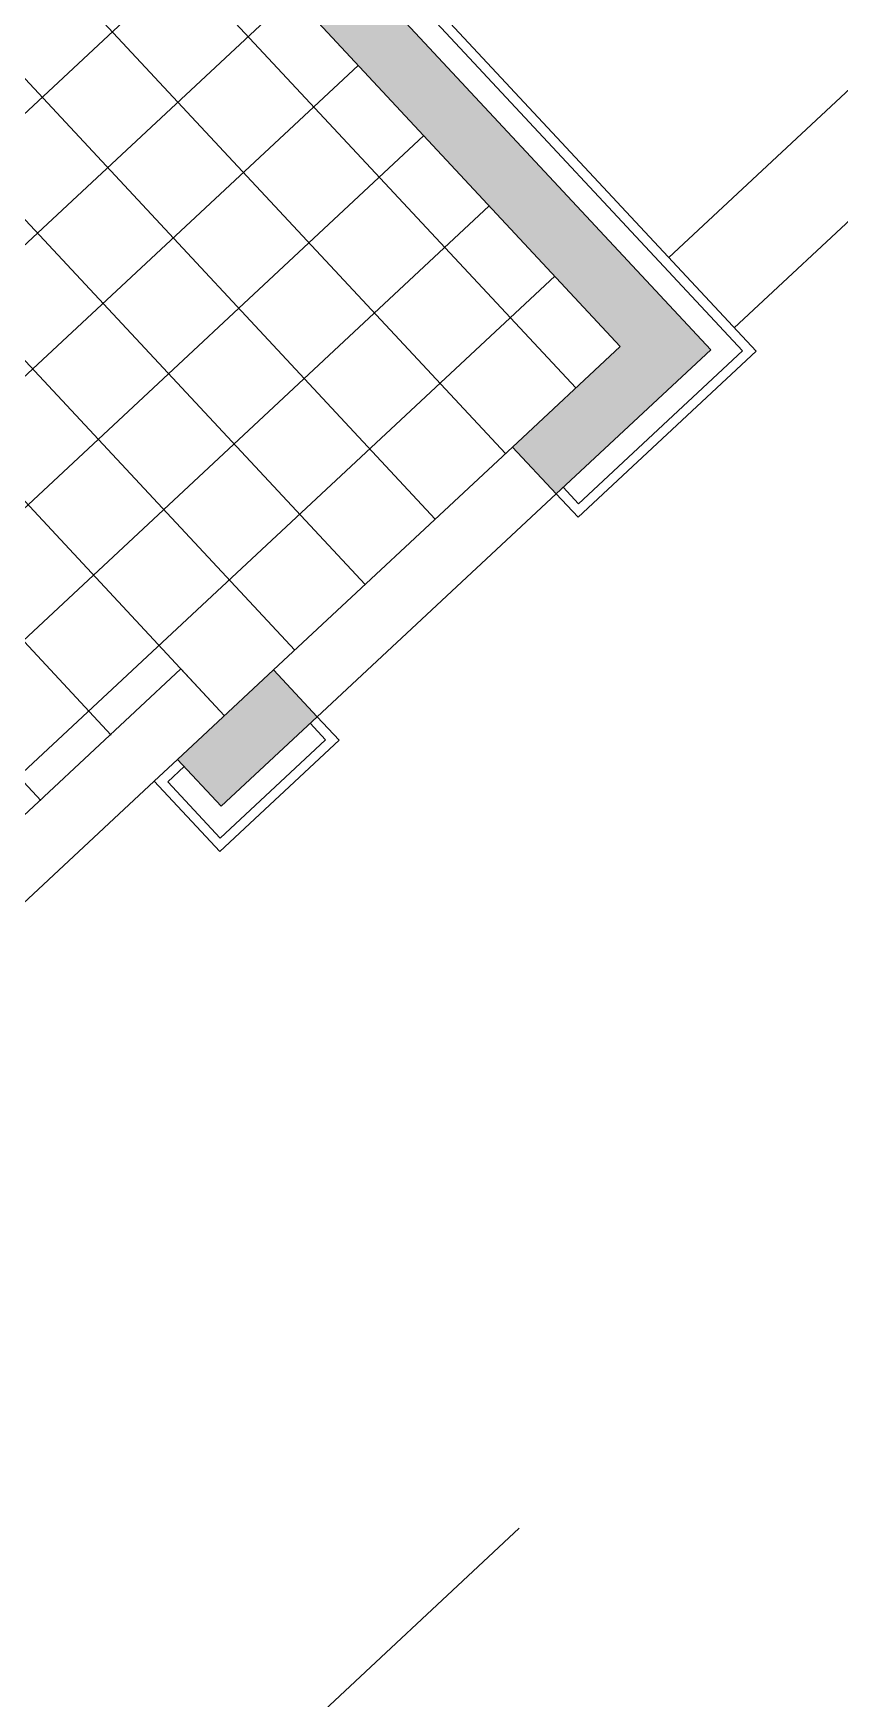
# Model space of a CAD drawing. Header units: millimetres. Extents: x -71377 to 516042, y -145869 to 441446.
# Drawn here: x 158242 to 160760, y 96635 to 101834 of the extents above; entities that cross this region are included whole.
import ezdxf

# ---------------------------------------------------------------- set-up
doc = ezdxf.new("R2010")
doc.units = ezdxf.units.MM
doc.header["$LTSCALE"] = 1000
doc.linetypes.add('_점선_M_', pattern=[3, 1.5, -1.5])
for name, color, linetype, lineweight in [('06', 6, 'Continuous', 5), ('09_HID', 9, '_점선_M_', 5), ('A-fnsh', 5, 'Continuous', 5), ('A-hat', 251, 'Continuous', 5), ('A-insu', 251, 'Continuous', 5), ('A_cwall', 2, 'Continuous', 5), ('A_fnsh-4', 4, 'Continuous', 5), ('조경라인_dwg', 8, 'Continuous', 5)]:
    doc.layers.add(name, color=color, linetype=linetype, lineweight=lineweight)

# ---------------------------------------------------------------- blocks, each defined once
blk = doc.blocks.new('조경라인_dwg-6847807-지반층 배치도')
at = {"layer": '06'}
blk.add_line((161362.7, 101783.5), (160430.5, 100914.3), dxfattribs=at)
at = {"layer": '09_HID'}
blk.add_line((168535.4, 105351), (138300.3, 77156.4), dxfattribs=at)

msp = doc.modelspace()

# ---------------------------------------------------------------- hatches: boundary and pattern name
at = {"layer": 'A-hat'}
for points in [[(160211.2, 100709.7), (160357.4, 100846.1), (154502.5, 107124.8), (154356.2, 106988.4), (160084, 100846.1)], [(159738.3, 100542.2), (159874.7, 100396), (160211.2, 100709.7), (160074.8, 100856)], [(158692.5, 99567), (158828.9, 99420.7), (159128.8, 99700.3), (158992.4, 99846.6)]]:
    msp.add_hatch(color=256, dxfattribs=at).paths.add_polyline_path(points)
h = msp.add_hatch(dxfattribs=at)
h.set_pattern_fill('FP_24', color=256, scale=1000, style=0, pattern_type=2)
h.set_pattern_definition([(133, (154643.15, 101123.46), (-219.406, -204.6), []), (223, (154643.15, 101123.46), (204.6, -219.406), [])])
h.paths.add_polyline_path([(157320.1, 98560.7), (158705.2, 99846.6), (158838.8, 99703.4), (160074.8, 100856), (154492.6, 106842.1), (152324.1, 104820), (153718.8, 103324.3), (153269.1, 102904.9), (155601.5, 100403.7), (156047.6, 100819.7), (156743.3, 100073.7), (156297.1, 99657.7), (157284.8, 98598.5)])

# ---------------------------------------------------------------- linework, layer by layer
at = {"layer": 'A-fnsh'}
for p, q in [((160226, 101133.7), (167996.6, 108379.9)), ((159738.3, 100542.2), (158992.4, 99846.6)), ((159128.8, 99700.3), (159874.7, 100396)), ((158702.4, 99849.7), (157517.6, 98744.8)), ((158838.8, 99703.4), (158702.4, 99849.7)), ((157654, 98598.5), (158619.4, 99498.8))]:
    msp.add_line(p, q, dxfattribs=at)
at = {"layer": 'A-insu'}
msp.add_line((154502.5, 107124.8), (160357.4, 100846.1), dxfattribs=at)
at = {"layer": 'A_cwall'}
for p, q in [((160357.4, 100846.1), (154502.5, 107124.8)), ((154492.6, 106842.1), (160074.8, 100856)), ((160074.8, 100856), (159738.3, 100542.2)), ((159874.7, 100396), (160357.4, 100846.1)), ((159738.3, 100542.2), (159874.7, 100396)), ((158992.4, 99846.6), (158692.5, 99567)), ((159128.8, 99700.3), (158992.4, 99846.6)), ((158828.9, 99420.7), (159128.8, 99700.3)), ((158692.5, 99567), (158828.9, 99420.7))]:
    msp.add_line(p, q, dxfattribs=at)
at = {"layer": 'A_fnsh-4'}
for p, q in [((160498.8, 100841.2), (154507.4, 107266.1)), ((160456.4, 100842.6), (154505.9, 107223.7)), ((159942.9, 100322.8), (160498.8, 100841.2)), ((159944.4, 100365.2), (160456.4, 100842.6)), ((159874.7, 100396), (159942.9, 100322.8)), ((159896.7, 100416.4), (159944.4, 100365.2)), ((159154.6, 99628.7), (159106.8, 99679.9)), ((159197, 99627.2), (159128.8, 99700.3)), ((158824, 99279.4), (159197, 99627.2)), ((158825.5, 99321.8), (159154.6, 99628.7)), ((158692.5, 99567), (158619.4, 99498.8)), ((158619.4, 99498.8), (158824, 99279.4)), ((158713, 99545), (158661.8, 99497.3)), ((158661.8, 99497.3), (158825.5, 99321.8))]:
    msp.add_line(p, q, dxfattribs=at)

# ---------------------------------------------------------------- block references
at = {"layer": '조경라인_dwg', "rotation": 8.537736462515947e-07}
msp.add_blockref('조경라인_dwg-6847807-지반층 배치도', (0, 0), dxfattribs=at)

doc.saveas('drawing.dxf')
